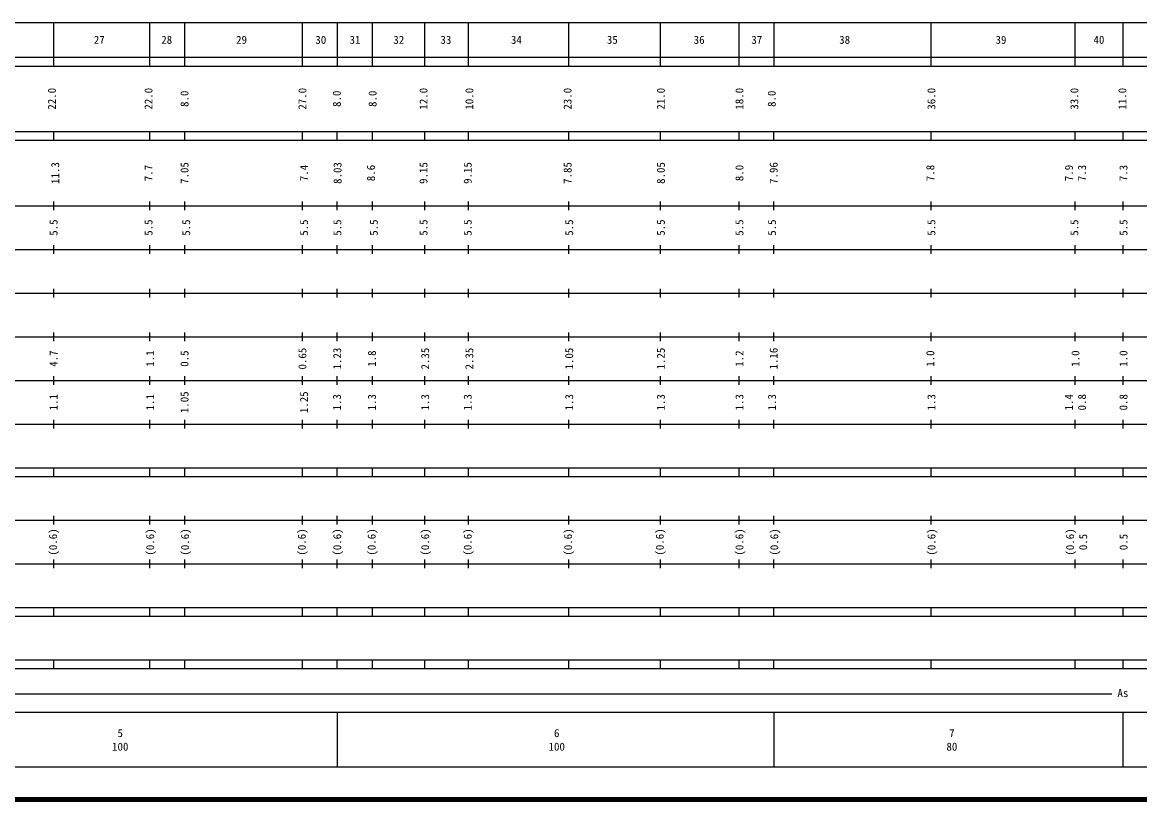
# Model space of a CAD drawing. Units: millimetres on the paper, enlarged 1000 times. Extents: x 40000 to 680000, y 20000 to 380000.
# Drawn here: x 295860 to 551838, y 20000 to 198000 of the extents above; entities that cross this region are included whole.
import ezdxf
from ezdxf.enums import TextEntityAlignment as Align

# ---------------------------------------------------------------- set-up
doc = ezdxf.new("R2010")
doc.units = ezdxf.units.MM
doc.header["$LTSCALE"] = 1000
doc.layers.add('M-TTL', color=2, linetype='Continuous', lineweight=140)
doc.layers.add('M-TTL-BAND', color=7, linetype='Continuous', lineweight=25)
doc.styles.add('ＭＳ ゴシック', font='')
doc.styles.get('ＭＳ ゴシック').set_extended_font_data('MS Gothic')

msp = doc.modelspace()

# ---------------------------------------------------------------- linework, layer by layer
at = {"layer": 'M-TTL'}
msp.add_line((40000, 20000), (680000, 20000), dxfattribs=at)
at = {"layer": 'M-TTL-BAND'}
for p, q in [((68000, 198000), (579000, 198000)), ((303000, 198000), (303000, 188000)), ((325000, 198000), (325000, 188000)), ((333000, 198000), (333000, 188000)), ((360000, 198000), (360000, 188000)), ((368000, 198000), (368000, 188000)), ((376000, 198000), (376000, 188000)), ((388000, 198000), (388000, 188000)), ((398000, 198000), (398000, 188000)), ((421000, 198000), (421000, 188000)), ((442000, 198000), (442000, 188000)), ((460000, 198000), (460000, 188000)), ((468000, 198000), (468000, 188000)), ((504000, 198000), (504000, 188000)), ((537000, 198000), (537000, 188000)), ((548000, 198000), (548000, 188000)), ((40000, 190000), (579000, 190000)), ((40000, 188000), (579000, 188000)), ((40000, 173000), (579000, 173000)), ((303000, 173000), (303000, 171000)), ((325000, 173000), (325000, 171000)), ((333000, 173000), (333000, 171000)), ((360000, 173000), (360000, 171000)), ((368000, 171000), (368000, 173000)), ((376000, 173000), (376000, 171000)), ((388000, 173000), (388000, 171000)), ((398000, 173000), (398000, 171000)), ((421000, 173000), (421000, 171000)), ((442000, 173000), (442000, 171000)), ((460000, 173000), (460000, 171000)), ((468000, 171000), (468000, 173000)), ((504000, 173000), (504000, 171000)), ((537000, 173000), (537000, 171000)), ((548000, 173000), (548000, 171000)), ((40000, 171000), (579000, 171000)), ((303000, 157000), (303000, 155000)), ((325000, 157000), (325000, 155000)), ((333000, 157000), (333000, 155000)), ((360000, 157000), (360000, 155000)), ((368000, 155000), (368000, 157000)), ((376000, 157000), (376000, 155000)), ((388000, 157000), (388000, 155000)), ((398000, 157000), (398000, 155000)), ((421000, 157000), (421000, 155000)), ((442000, 157000), (442000, 155000)), ((460000, 157000), (460000, 155000)), ((468000, 155000), (468000, 157000)), ((504000, 157000), (504000, 155000)), ((537000, 157000), (537000, 155000)), ((548000, 157000), (548000, 155000)), ((40000, 156000), (579000, 156000)), ((46000, 146000), (579000, 146000)), ((303000, 147000), (303000, 145000)), ((325000, 147000), (325000, 145000)), ((333000, 147000), (333000, 145000)), ((360000, 147000), (360000, 145000)), ((368000, 145000), (368000, 147000)), ((376000, 147000), (376000, 145000)), ((388000, 147000), (388000, 145000)), ((398000, 147000), (398000, 145000)), ((421000, 147000), (421000, 145000)), ((442000, 147000), (442000, 145000)), ((460000, 147000), (460000, 145000)), ((468000, 145000), (468000, 147000)), ((504000, 147000), (504000, 145000)), ((537000, 147000), (537000, 145000)), ((548000, 147000), (548000, 145000)), ((52000, 136000), (579000, 136000)), ((303000, 137000), (303000, 135000)), ((325000, 137000), (325000, 135000)), ((333000, 137000), (333000, 135000)), ((360000, 137000), (360000, 135000)), ((368000, 135000), (368000, 137000)), ((376000, 137000), (376000, 135000)), ((388000, 137000), (388000, 135000)), ((398000, 137000), (398000, 135000)), ((421000, 137000), (421000, 135000)), ((442000, 137000), (442000, 135000)), ((460000, 137000), (460000, 135000)), ((468000, 135000), (468000, 137000)), ((504000, 137000), (504000, 135000)), ((537000, 137000), (537000, 135000)), ((548000, 137000), (548000, 135000)), ((46000, 126000), (579000, 126000)), ((303000, 127000), (303000, 125000)), ((325000, 127000), (325000, 125000)), ((333000, 127000), (333000, 125000)), ((360000, 127000), (360000, 125000)), ((368000, 125000), (368000, 127000)), ((376000, 127000), (376000, 125000)), ((388000, 127000), (388000, 125000)), ((398000, 127000), (398000, 125000)), ((421000, 127000), (421000, 125000)), ((442000, 127000), (442000, 125000)), ((460000, 127000), (460000, 125000)), ((468000, 125000), (468000, 127000)), ((504000, 127000), (504000, 125000)), ((537000, 127000), (537000, 125000)), ((548000, 127000), (548000, 125000)), ((52000, 116000), (579000, 116000)), ((303000, 117000), (303000, 115000)), ((325000, 117000), (325000, 115000)), ((333000, 117000), (333000, 115000)), ((360000, 117000), (360000, 115000)), ((368000, 115000), (368000, 117000)), ((376000, 117000), (376000, 115000)), ((388000, 117000), (388000, 115000)), ((398000, 117000), (398000, 115000)), ((421000, 117000), (421000, 115000)), ((442000, 117000), (442000, 115000)), ((460000, 117000), (460000, 115000)), ((468000, 115000), (468000, 117000)), ((504000, 117000), (504000, 115000)), ((537000, 117000), (537000, 115000)), ((548000, 117000), (548000, 115000)), ((46000, 106000), (579000, 106000)), ((303000, 107000), (303000, 105000)), ((325000, 107000), (325000, 105000)), ((333000, 107000), (333000, 105000)), ((360000, 107000), (360000, 105000)), ((368000, 105000), (368000, 107000)), ((376000, 107000), (376000, 105000)), ((388000, 107000), (388000, 105000)), ((398000, 107000), (398000, 105000)), ((421000, 107000), (421000, 105000)), ((442000, 107000), (442000, 105000)), ((460000, 107000), (460000, 105000)), ((468000, 105000), (468000, 107000)), ((504000, 107000), (504000, 105000)), ((537000, 107000), (537000, 105000)), ((548000, 107000), (548000, 105000)), ((40000, 96000), (579000, 96000)), ((303000, 96000), (303000, 94000)), ((325000, 96000), (325000, 94000)), ((333000, 96000), (333000, 94000)), ((360000, 96000), (360000, 94000)), ((368000, 94000), (368000, 96000)), ((376000, 96000), (376000, 94000)), ((388000, 96000), (388000, 94000)), ((398000, 96000), (398000, 94000)), ((421000, 96000), (421000, 94000)), ((442000, 96000), (442000, 94000)), ((460000, 96000), (460000, 94000)), ((468000, 94000), (468000, 96000)), ((504000, 96000), (504000, 94000)), ((537000, 96000), (537000, 94000)), ((548000, 96000), (548000, 94000)), ((40000, 94000), (579000, 94000)), ((303000, 85000), (303000, 83000)), ((325000, 85000), (325000, 83000)), ((333000, 85000), (333000, 83000)), ((360000, 85000), (360000, 83000)), ((368000, 83000), (368000, 85000)), ((376000, 85000), (376000, 83000)), ((388000, 85000), (388000, 83000)), ((398000, 85000), (398000, 83000)), ((421000, 85000), (421000, 83000)), ((442000, 85000), (442000, 83000)), ((460000, 85000), (460000, 83000)), ((468000, 83000), (468000, 85000)), ((504000, 85000), (504000, 83000)), ((537000, 85000), (537000, 83000)), ((548000, 85000), (548000, 83000)), ((49000, 84000), (579000, 84000)), ((303000, 75000), (303000, 73000)), ((325000, 75000), (325000, 73000)), ((333000, 75000), (333000, 73000)), ((360000, 75000), (360000, 73000)), ((368000, 73000), (368000, 75000)), ((376000, 75000), (376000, 73000)), ((388000, 75000), (388000, 73000)), ((398000, 75000), (398000, 73000)), ((421000, 75000), (421000, 73000)), ((442000, 75000), (442000, 73000)), ((460000, 75000), (460000, 73000)), ((468000, 73000), (468000, 75000)), ((504000, 75000), (504000, 73000)), ((537000, 75000), (537000, 73000)), ((548000, 75000), (548000, 73000)), ((40000, 74000), (579000, 74000)), ((40000, 64000), (579000, 64000)), ((303000, 64000), (303000, 62000)), ((325000, 64000), (325000, 62000)), ((333000, 64000), (333000, 62000)), ((360000, 64000), (360000, 62000)), ((368000, 62000), (368000, 64000)), ((376000, 64000), (376000, 62000)), ((388000, 64000), (388000, 62000)), ((398000, 64000), (398000, 62000)), ((421000, 64000), (421000, 62000)), ((442000, 64000), (442000, 62000)), ((460000, 64000), (460000, 62000)), ((468000, 62000), (468000, 64000)), ((504000, 64000), (504000, 62000)), ((537000, 64000), (537000, 62000)), ((548000, 64000), (548000, 62000)), ((40000, 62000), (579000, 62000)), ((40000, 52000), (579000, 52000)), ((303000, 52000), (303000, 50000)), ((325000, 52000), (325000, 50000)), ((333000, 52000), (333000, 50000)), ((360000, 52000), (360000, 50000)), ((368000, 50000), (368000, 52000)), ((376000, 52000), (376000, 50000)), ((388000, 52000), (388000, 50000)), ((398000, 52000), (398000, 50000)), ((421000, 52000), (421000, 50000)), ((442000, 52000), (442000, 50000)), ((460000, 52000), (460000, 50000)), ((468000, 50000), (468000, 52000)), ((504000, 52000), (504000, 50000)), ((537000, 52000), (537000, 50000)), ((548000, 52000), (548000, 50000)), ((40000, 50000), (579000, 50000)), ((215943, 44235), (545482, 44235)), ((40000, 40000), (579000, 40000)), ((45000, 40000), (579000, 40000)), ((368000, 40000), (368000, 27500)), ((468000, 40000), (468000, 27500)), ((548000, 40000), (548000, 27500)), ((68000, 27500), (579000, 27500))]:
    msp.add_line(p, q, dxfattribs=at)

# ---------------------------------------------------------------- texts
at = {"layer": 'M-TTL-BAND', "style": 'ＭＳ ゴシック'}
for s, p in [('27', (313488, 194000)), ('28', (328939, 194000)), ('29', (346078, 194000)), ('30', (364239, 194000)), ('31', (372068, 194000)), ('32', (382102, 194000)), ('33', (392898, 194000)), ('34', (409042, 194000)), ('35', (431027, 194000)), ('36', (450917, 194000)), ('37', (464122, 194000)), ('38', (484256, 194000)), ('39', (520073, 194000)), ('40', (542515, 194000)), ('As', (548000, 44406)), ('5', (318288, 35238)), ('6', (418288, 35238)), ('7', (508817, 35238)), ('100', (318288, 32131)), ('100', (418288, 32131)), ('80', (508817, 32131))]:
    msp.add_text(s, height=1833, dxfattribs=at).set_placement(p, align=Align.MIDDLE_CENTER)
for s, p in [('22.0', (302632, 180500)), ('22.0', (324758, 180500)), ('8.0', (333009, 180500)), ('27.0', (360010, 180500)), ('8.0', (367907, 180500)), ('8.0', (376088, 180500)), ('12.0', (387761, 180500)), ('10.0', (398261, 180500)), ('23.0', (420762, 180500)), ('21.0', (442138, 180500)), ('18.0', (460138, 180500)), ('8.0', (467541, 180500)), ('36.0', (504119, 180500)), ('33.0', (536871, 180500)), ('11.0', (547871, 180500)), ('11.3', (303382, 163500)), ('7.7', (324758, 163500)), ('7.05', (333009, 163500)), ('7.4', (360385, 163500)), ('8.03', (368064, 163500)), ('8.6', (375708, 163500)), ('9.15', (387761, 163500)), ('9.15', (397886, 163500)), ('7.85', (420762, 163500)), ('8.05', (442138, 163500)), ('8.0', (460138, 163500)), ('7.96', (467978, 163500)), ('7.8', (503869, 163500)), ('7.9', (535621, 163500)), ('7.3', (538621, 163500)), ('7.3', (548121, 163500)), ('5.5', (303007, 151000)), ('5.5', (324758, 151000)), ('5.5', (333384, 151000)), ('5.5', (360385, 151000)), ('5.5', (368030, 151000)), ('5.5', (376376, 151000)), ('5.5', (387761, 151000)), ('5.5', (397886, 151000)), ('5.5', (421137, 151000)), ('5.5', (442138, 151000)), ('5.5', (460138, 151000)), ('5.5', (467603, 151000)), ('5.5', (504119, 151000)), ('5.5', (536871, 151000)), ('5.5', (548121, 151000)), ('0.65', (360010, 121000)), ('1.23', (367986, 121000)), ('2.35', (388136, 121000)), ('2.35', (398261, 121000)), ('1.05', (421137, 121000)), ('1.25', (442138, 121000)), ('1.16', (467978, 121000)), ('4.7', (303007, 121000)), ('1.1', (325133, 121000)), ('0.5', (333009, 121000)), ('1.8', (375932, 121000)), ('1.2', (460138, 121000)), ('1.0', (503869, 121000)), ('1.0', (537121, 121000)), ('1.0', (548121, 121000)), ('1.1', (303007, 111000)), ('1.1', (325133, 111000)), ('1.05', (333009, 111000)), ('1.25', (360385, 111000)), ('1.3', (367934, 111000)), ('1.3', (375942, 111000)), ('1.3', (388136, 111000)), ('1.3', (397886, 111000)), ('1.3', (421137, 111000)), ('1.3', (442138, 111000)), ('1.3', (460138, 111000)), ('1.3', (467603, 111000)), ('1.3', (504119, 111000)), ('1.4', (535621, 111000)), ('0.8', (538621, 111000)), ('0.8', (548121, 111000)), ('(0.6)', (302882, 79000)), ('(0.6)', (325133, 79000)), ('(0.6)', (333133, 79000)), ('(0.6)', (359884, 79000)), ('(0.6)', (367986, 79000)), ('(0.6)', (375881, 79000)), ('(0.6)', (388135, 79000)), ('(0.6)', (397885, 79000)), ('(0.6)', (420886, 79000)), ('(0.6)', (441887, 79000)), ('(0.6)', (460137, 79000)), ('(0.6)', (468123, 79000)), ('(0.6)', (504139, 79000)), ('(0.6)', (535890, 79000)), ('0.5', (538890, 79000)), ('0.5', (548141, 79000))]:
    msp.add_text(s, height=1833, rotation=90, dxfattribs=at).set_placement(p, align=Align.MIDDLE_CENTER)

doc.saveas('drawing.dxf')
